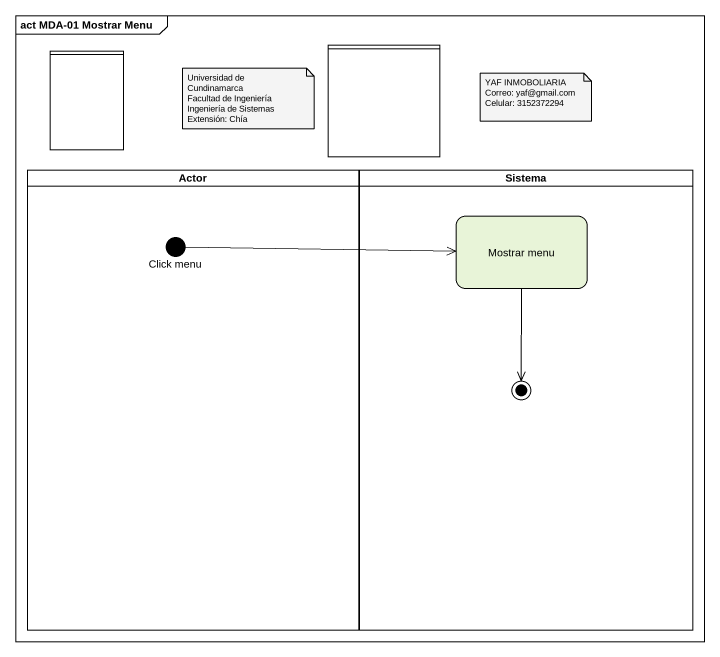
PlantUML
@startuml
mainframe act MDA-01 Mostrar Menu
hide empty description
state " " as lane1 <<partition>>
state " " as lane2 <<partition>>
state "Actor" as Actor_ <<partition>> {
  state "Click menu" as Click_menu <<start>>
}
state Sistema <<partition>> {
  state "Mostrar menu" as Mostrar_menu
  Mostrar_menu --> [*]
}
Click_menu -right-> Mostrar_menu
note as N1
  Universidad de Cundinamarca
  Facultad de Ingeniería
  Ingeniería de Sistemas
  Extensión: Chía
end note
note as N2
  YAF INMOBOLIARIA
  Correo: yaf@gmail.com
  Celular: 3152372294
end note
@enduml
